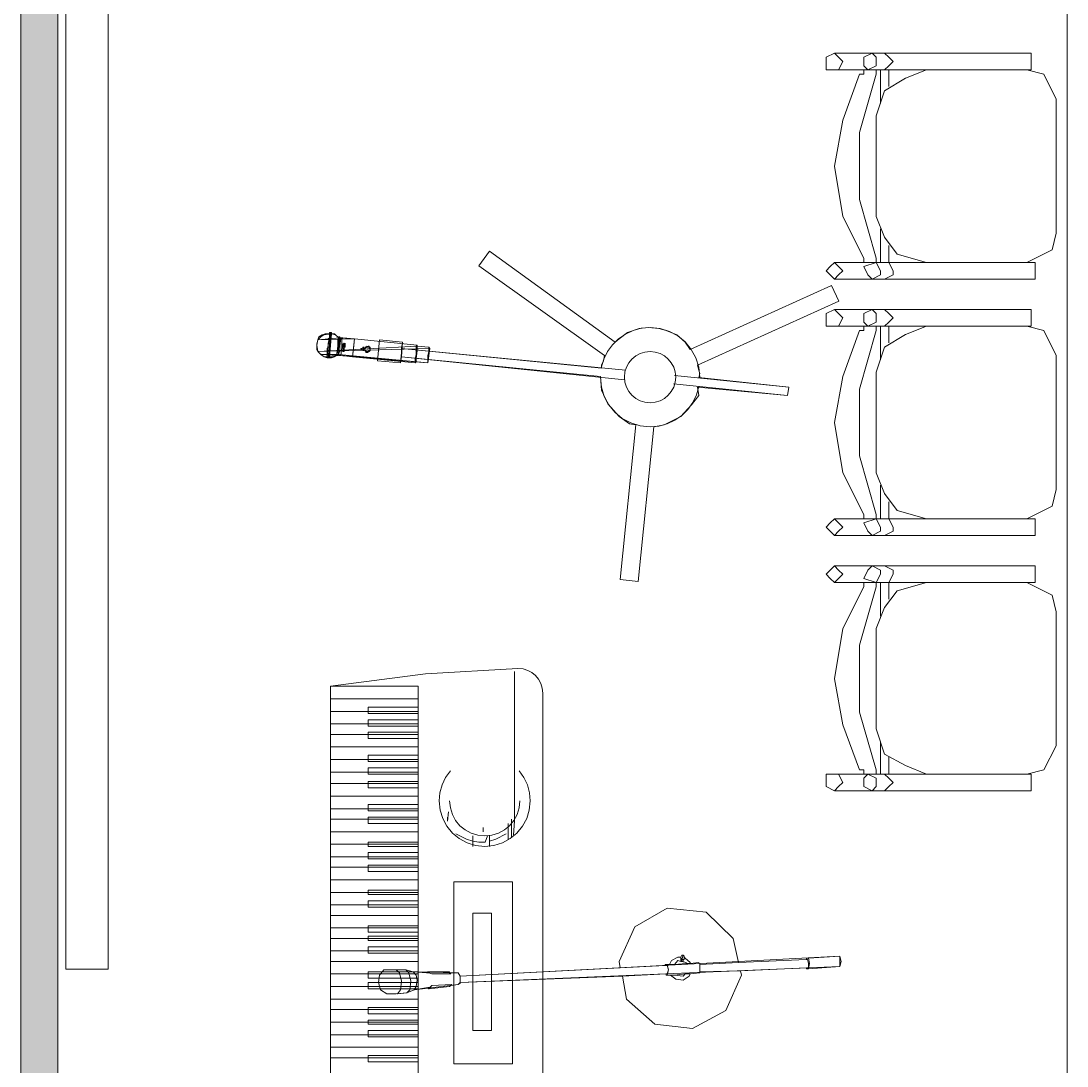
# Model space of a CAD drawing. Header units: millimetres. Extents: x 0 to 1189, y 0 to 841.
# Drawn here: x 464.35 to 484.17, y 327.28 to 347.09 of the extents above; entities that cross this region are included whole.
import ezdxf

# ---------------------------------------------------------------- set-up
doc = ezdxf.new("R2010")
doc.units = ezdxf.units.MM

msp = doc.modelspace()

# ---------------------------------------------------------------- hatches: boundary and pattern name
at = {"true_color": 0xaaaaaa}
h = msp.add_hatch(color=253, dxfattribs=at)
h.dxf.hatch_style = 2
h.paths.add_polyline_path([(465.04971, 313.004249), (464.349709, 313.004249), (464.349709, 370.204336), (465.04971, 370.204336)])

# ---------------------------------------------------------------- linework, layer by layer
at = {"color": 7, "lineweight": 0}
for points in [[(484.17274, 238.825136), (484.17274, 423.946418)], [(464.349709, 370.204336), (464.349709, 312.304248)], [(465.04971, 313.004249), (465.04971, 370.204336)], [(464.349709, 312.304248), (464.349709, 364.004327)], [(465.201711, 329.114274), (465.201711, 356.114315)], [(466.001712, 356.114315), (466.001712, 329.114274)], [(466.001712, 329.114274), (465.201711, 329.114274)]]:
    msp.add_lwpolyline(points, dxfattribs=at)
at = {"color": 8, "lineweight": 0, "true_color": 0x7f7f7f}
for points in [[(479.764733, 346.4753), (479.605733, 346.3963)], [(479.605733, 346.3963), (479.605733, 346.3163)], [(479.605733, 346.3163), (479.605733, 346.1583)], [(483.491739, 346.4753), (479.764733, 346.4753)], [(479.843733, 346.3963), (479.764733, 346.4753)], [(479.922733, 346.3163), (479.843733, 346.3963)], [(479.843733, 346.1583), (479.922733, 346.3163)], [(480.477734, 346.4753), (480.319734, 346.3963)], [(480.319734, 346.3963), (480.319734, 346.2373)], [(480.557734, 346.3963), (480.477734, 346.4753)], [(480.557734, 346.2373), (480.557734, 346.3963)], [(480.715734, 346.4753), (480.795735, 346.3963)], [(480.795735, 346.3963), (480.874735, 346.3163)], [(480.874735, 346.3163), (480.795735, 346.2373)], [(483.491739, 346.3963), (483.491739, 346.4753)], [(483.491739, 346.1583), (483.491739, 346.3963)], [(479.605733, 346.1583), (479.843733, 346.1583)], [(479.764733, 346.1583), (483.491739, 346.1583)], [(480.319734, 346.2373), (480.398734, 346.1583)], [(480.319734, 346.078299), (480.319734, 346.1583)], [(480.398734, 346.1583), (480.557734, 346.2373)], [(480.557734, 346.1583), (480.557734, 346.078299)], [(480.636734, 346.1583), (480.636734, 345.523299)], [(480.795735, 346.2373), (480.715734, 346.1583)], [(480.795735, 346.1583), (480.795735, 345.840299)], [(481.508736, 346.1583), (481.112735, 345.999299)], [(483.412739, 346.1583), (483.729739, 346.078299)], [(483.491739, 346.1583), (483.491739, 346.2373)], [(479.922733, 345.206298), (480.240734, 346.078299)], [(480.557734, 346.078299), (480.240734, 344.968298)], [(480.240734, 346.078299), (480.319734, 346.078299)], [(481.112735, 345.999299), (480.715734, 345.761299)], [(483.729739, 346.078299), (483.967739, 345.603299)], [(480.715734, 345.761299), (480.557734, 345.285298)], [(483.967739, 345.603299), (483.967739, 343.065295)], [(479.764733, 344.334297), (479.922733, 345.206298)], [(480.557734, 345.285298), (480.557734, 343.382295)], [(480.240734, 344.968298), (480.240734, 343.699296)], [(479.922733, 343.382295), (479.764733, 344.334297)], [(480.240734, 343.699296), (480.557734, 342.589294)], [(480.319734, 342.589294), (479.922733, 343.382295)], [(480.557734, 343.382295), (480.715734, 342.985295)], [(480.636734, 342.509294), (480.636734, 343.144295)], [(480.715734, 342.985295), (480.953735, 342.668294)], [(483.967739, 343.065295), (483.888739, 342.747294)], [(480.795735, 342.509294), (480.795735, 342.827294)], [(483.888739, 342.747294), (483.412739, 342.509294)], [(473.227723, 342.724294), (473.028723, 342.447294)], [(473.227723, 342.724294), (473.028723, 342.447294)], [(475.606727, 340.999292), (473.227723, 342.724294)], [(475.606727, 340.999292), (473.227723, 342.724294)], [(480.319734, 342.509294), (480.319734, 342.589294)], [(480.557734, 342.589294), (480.557734, 342.509294)], [(480.953735, 342.668294), (481.508736, 342.509294)], [(473.028723, 342.447294), (475.408726, 340.742291)], [(473.028723, 342.447294), (475.408726, 340.742291)], [(479.684733, 342.430294), (479.605733, 342.351294)], [(479.605733, 342.351294), (479.684733, 342.272294)], [(479.764733, 342.509294), (479.684733, 342.430294)], [(483.491739, 342.509294), (479.764733, 342.509294)], [(479.843733, 342.430294), (479.764733, 342.509294)], [(479.922733, 342.351294), (479.843733, 342.430294)], [(479.843733, 342.272294), (479.922733, 342.351294)], [(480.319734, 342.430294), (480.557734, 342.509294)], [(480.398734, 342.509294), (480.319734, 342.509294)], [(480.398734, 342.272294), (480.319734, 342.430294)], [(480.557734, 342.509294), (480.636734, 342.351294)], [(480.636734, 342.351294), (480.636734, 342.272294)], [(480.715734, 342.509294), (480.795735, 342.509294)], [(480.874735, 342.351294), (480.795735, 342.509294)], [(480.874735, 342.272294), (480.874735, 342.351294)], [(483.570739, 342.509294), (483.491739, 342.509294)], [(483.570739, 342.272294), (483.570739, 342.509294)], [(479.684733, 342.272294), (479.764733, 342.192293)], [(479.764733, 342.192293), (479.843733, 342.272294)], [(479.764733, 342.192293), (483.491739, 342.192293)], [(480.477734, 342.192293), (480.398734, 342.272294)], [(480.636734, 342.272294), (480.477734, 342.192293)], [(480.715734, 342.192293), (480.874735, 342.272294)], [(483.491739, 342.192293), (483.570739, 342.192293)], [(483.570739, 342.192293), (483.570739, 342.272294)], [(479.710733, 342.070293), (477.033729, 340.861291)], [(479.710733, 342.070293), (477.033729, 340.861291)], [(479.849733, 341.773293), (479.710733, 342.070293)], [(479.849733, 341.773293), (479.710733, 342.070293)], [(477.172729, 340.563291), (479.849733, 341.773293)], [(477.172729, 340.563291), (479.849733, 341.773293)], [(479.764733, 341.617293), (479.605733, 341.538292)], [(483.491739, 341.617293), (479.764733, 341.617293)], [(479.843733, 341.538292), (479.764733, 341.617293)], [(480.477734, 341.617293), (480.319734, 341.538292)], [(480.557734, 341.538292), (480.477734, 341.617293)], [(480.715734, 341.617293), (480.795735, 341.538292)], [(483.491739, 341.538292), (483.491739, 341.617293)], [(479.605733, 341.538292), (479.605733, 341.459292)], [(479.605733, 341.459292), (479.605733, 341.300292)], [(479.922733, 341.459292), (479.843733, 341.538292)], [(479.843733, 341.300292), (479.922733, 341.459292)], [(480.319734, 341.538292), (480.319734, 341.379292)], [(480.319734, 341.379292), (480.398734, 341.300292)], [(480.398734, 341.300292), (480.557734, 341.379292)], [(480.557734, 341.379292), (480.557734, 341.538292)], [(480.795735, 341.379292), (480.715734, 341.300292)], [(480.795735, 341.538292), (480.874735, 341.459292)], [(480.874735, 341.459292), (480.795735, 341.379292)], [(483.491739, 341.300292), (483.491739, 341.538292)], [(483.491739, 341.300292), (483.491739, 341.379292)], [(470.034718, 341.098292), (470.114718, 341.158292)], [(470.292719, 341.158292), (470.054718, 341.138292)], [(470.054718, 341.138292), (470.233718, 341.158292)], [(470.193718, 341.158292), (470.054718, 341.138292)], [(470.054718, 341.138292), (470.134718, 341.158292)], [(470.114718, 341.158292), (470.193718, 341.158292)], [(470.134718, 341.158292), (470.193718, 341.158292)], [(470.213718, 341.178292), (470.173718, 340.940292)], [(470.233718, 341.178292), (470.193718, 341.178292)], [(470.193718, 341.158292), (470.193718, 341.178292)], [(470.193718, 341.178292), (470.233718, 341.178292)], [(470.193718, 341.178292), (470.193718, 341.079292)], [(470.193718, 340.940292), (470.213718, 341.178292)], [(470.193718, 341.178292), (470.213718, 341.178292)], [(470.193718, 341.158292), (470.193718, 341.178292)], [(470.233718, 341.158292), (470.193718, 341.158292)], [(470.193718, 341.138292), (470.193718, 341.158292)], [(470.213718, 341.178292), (470.233718, 341.178292)], [(470.233718, 341.158292), (470.213718, 340.940292)], [(470.233718, 341.178292), (470.233718, 341.158292)], [(470.233718, 341.178292), (470.233718, 341.158292)], [(470.233718, 341.178292), (470.233718, 341.158292)], [(470.233718, 341.158292), (470.292719, 341.158292)], [(470.233718, 341.158292), (470.233718, 341.138292)], [(470.233718, 341.158292), (470.312719, 341.138292)], [(470.292719, 341.158292), (470.312719, 341.138292)], [(475.346726, 340.512291), (475.392336, 340.672639), (475.463539, 340.819135), (475.557523, 340.94946), (475.671477, 341.061292), (475.802586, 341.152311), (475.94804, 341.220198), (476.105024, 341.262632), (476.270728, 341.277292), (476.460501, 341.258146), (476.637291, 341.203245), (476.797299, 341.116399), (476.936729, 341.001417), (477.051784, 340.862106), (477.138666, 340.702276), (477.193581, 340.525734), (477.212729, 340.336291), (477.211729, 340.326291)], [(475.844727, 341.178292), (475.685727, 341.059292)], [(476.062727, 341.257292), (475.844727, 341.178292)], [(476.240728, 341.277292), (476.062727, 341.257292)], [(476.439728, 341.257292), (476.240728, 341.277292)], [(476.577728, 341.217292), (476.439728, 341.257292)], [(476.776728, 341.138292), (476.577728, 341.217292)], [(479.605733, 341.300292), (479.843733, 341.300292)], [(479.764733, 341.300292), (483.491739, 341.300292)], [(479.922733, 340.348291), (480.240734, 341.221292)], [(480.557734, 341.221292), (480.240734, 340.11029)], [(480.240734, 341.221292), (480.319734, 341.221292)], [(480.319734, 341.221292), (480.319734, 341.300292)], [(480.557734, 341.300292), (480.557734, 341.221292)], [(480.636734, 341.300292), (480.636734, 340.666291)], [(480.795735, 341.300292), (480.795735, 340.983292)], [(481.508736, 341.300292), (481.112735, 341.141292)], [(483.412739, 341.300292), (483.729739, 341.221292)], [(483.729739, 341.221292), (483.967739, 340.745291)], [(469.955718, 340.940292), (469.975718, 341.039292)], [(469.955718, 340.960292), (469.975718, 341.039292)], [(469.955718, 340.861291), (469.955718, 340.960292)], [(469.975718, 341.039292), (469.995718, 341.098292)], [(469.975718, 341.039292), (470.034718, 341.098292)], [(469.975718, 341.039292), (470.391719, 341.079292)], [(470.391719, 341.079292), (469.975718, 341.039292)], [(470.669719, 341.059292), (469.975718, 341.039292)], [(469.975718, 341.039292), (470.669719, 341.059292)], [(469.995718, 341.098292), (470.054718, 341.138292)], [(470.173718, 340.979292), (470.193718, 341.079292)], [(470.193718, 341.079292), (470.173718, 341.059292)], [(470.173718, 340.940292), (470.193718, 341.059292)], [(470.173718, 340.900292), (470.173718, 340.979292)], [(470.193718, 341.118292), (470.193718, 341.138292)], [(470.193718, 341.059292), (470.193718, 341.118292)], [(470.233718, 341.138292), (470.213718, 341.118292)], [(470.213718, 341.118292), (470.213718, 341.059292)], [(470.213718, 341.059292), (470.213718, 340.940292)], [(470.312719, 341.138292), (470.372719, 341.079292)], [(470.312719, 341.138292), (470.372719, 341.079292)], [(470.352719, 341.039292), (470.372719, 341.098292)], [(470.372719, 341.098292), (470.352719, 340.920292)], [(470.352719, 340.920292), (470.352719, 341.039292)], [(470.391719, 341.079292), (470.372719, 341.098292)], [(470.372719, 341.098292), (470.391719, 341.098292)], [(470.372719, 341.079292), (470.372719, 341.098292)], [(470.372719, 341.098292), (470.391719, 341.098292)], [(470.372719, 340.920292), (470.372719, 341.098292)], [(470.372719, 341.098292), (470.391719, 341.079292)], [(470.391719, 340.999292), (470.372719, 340.920292)], [(470.391719, 341.098292), (470.391719, 341.079292)], [(470.391719, 341.079292), (470.411719, 341.079292)], [(470.391719, 341.079292), (470.391719, 340.999292)], [(470.391719, 341.079292), (470.411719, 341.079292)], [(470.411719, 341.079292), (470.391719, 340.920292)], [(470.391719, 340.920292), (470.411719, 341.079292)], [(470.411719, 341.079292), (470.669719, 341.059292)], [(470.669719, 341.059292), (470.411719, 341.079292)], [(470.411719, 341.079292), (470.451719, 341.079292)], [(470.411719, 341.079292), (470.451719, 341.079292)], [(470.431719, 341.059292), (470.451719, 341.079292)], [(470.431719, 340.900292), (470.431719, 341.059292)], [(470.451719, 341.079292), (470.669719, 341.059292)], [(470.451719, 341.079292), (470.669719, 341.059292)], [(470.451719, 340.960292), (470.471719, 340.979292)], [(470.451719, 340.960292), (470.471719, 340.979292)], [(470.451719, 340.940292), (470.451719, 340.960292)], [(470.451719, 340.960292), (470.490719, 340.960292)], [(470.451719, 340.940292), (470.451719, 340.960292)], [(470.451719, 340.960292), (470.490719, 340.960292)], [(470.471719, 340.960292), (470.451719, 340.960292)], [(470.471719, 340.960292), (470.451719, 340.960292)], [(470.471719, 340.960292), (470.490719, 340.979292)], [(470.471719, 340.979292), (470.471719, 340.960292)], [(470.471719, 340.979292), (470.471719, 340.960292)], [(470.471719, 340.960292), (470.471719, 340.979292)], [(470.471719, 340.960292), (470.490719, 340.979292)], [(470.471719, 340.979292), (470.471719, 340.960292)], [(470.471719, 340.979292), (470.471719, 340.960292)], [(470.471719, 340.960292), (470.471719, 340.979292)], [(470.490719, 340.960292), (470.471719, 340.960292)], [(470.490719, 340.960292), (470.471719, 340.960292)], [(470.490719, 340.979292), (470.490719, 340.960292)], [(470.490719, 340.979292), (470.490719, 340.960292)], [(470.490719, 340.960292), (470.490719, 340.940292)], [(470.490719, 340.960292), (470.490719, 340.940292)], [(470.669719, 341.059292), (470.629719, 340.722291)], [(470.669719, 341.059292), (470.649719, 340.880291)], [(470.669719, 341.059292), (471.859721, 340.940292)], [(471.859721, 340.940292), (470.669719, 341.059292)], [(471.14572, 341.039292), (471.10572, 340.642291)], [(471.10572, 340.642291), (471.14572, 341.039292)], [(471.58172, 340.999292), (471.14572, 341.039292)], [(471.14572, 341.039292), (471.58172, 340.999292)], [(471.58172, 340.999292), (471.54172, 340.603291)], [(471.58172, 340.999292), (471.56172, 340.722291)], [(471.56172, 340.880291), (471.58172, 340.999292)], [(475.685727, 341.059292), (475.606727, 340.999292)], [(476.934729, 340.999292), (476.776728, 341.138292)], [(477.033729, 340.861291), (476.934729, 340.999292)], [(481.112735, 341.141292), (480.715734, 340.904292)], [(469.975718, 340.821291), (469.955718, 340.940292)], [(469.995718, 340.801291), (469.955718, 340.861291)], [(471.859721, 340.920292), (469.975718, 340.821291)], [(469.975718, 340.821291), (471.859721, 340.920292)], [(472.077721, 340.880291), (469.975718, 340.821291)], [(470.034718, 340.761291), (469.975718, 340.821291)], [(470.054718, 340.742291), (469.995718, 340.801291)], [(470.352719, 340.742291), (470.034718, 340.761291)], [(470.034718, 340.761291), (470.372719, 340.761291)], [(470.094718, 340.722291), (470.034718, 340.761291)], [(470.173718, 340.940292), (470.153718, 340.702291)], [(470.153718, 340.821291), (470.173718, 340.940292)], [(470.153718, 340.880291), (470.173718, 340.900292)], [(470.153718, 340.781291), (470.153718, 340.880291)], [(470.153718, 340.761291), (470.153718, 340.821291)], [(470.153718, 340.801291), (470.153718, 340.781291)], [(470.153718, 340.781291), (470.153718, 340.702291)], [(470.153718, 340.722291), (470.153718, 340.761291)], [(470.173718, 340.702291), (470.193718, 340.940292)], [(470.193718, 340.761291), (470.173718, 340.722291)], [(470.213718, 340.940292), (470.193718, 340.821291)], [(470.213718, 340.940292), (470.193718, 340.702291)], [(470.193718, 340.821291), (470.193718, 340.761291)], [(470.332719, 340.781291), (470.352719, 340.920292)], [(470.352719, 340.821291), (470.332719, 340.781291)], [(470.332719, 340.742291), (470.332719, 340.781291)], [(470.332719, 340.781291), (470.332719, 340.761291)], [(470.332719, 340.761291), (470.332719, 340.742291)], [(470.372719, 340.920292), (470.352719, 340.742291)], [(470.352719, 340.742291), (470.372719, 340.920292)], [(470.352719, 340.920292), (470.352719, 340.821291)], [(470.372719, 340.761291), (470.352719, 340.742291)], [(470.372719, 340.761291), (470.352719, 340.742291)], [(470.391719, 340.841291), (470.372719, 340.801291)], [(470.372719, 340.781291), (470.391719, 340.841291)], [(470.372719, 340.801291), (470.372719, 340.761291)], [(470.372719, 340.761291), (470.372719, 340.781291)], [(470.372719, 340.761291), (472.057721, 340.603291)], [(470.372719, 340.742291), (470.372719, 340.761291)], [(470.372719, 340.742291), (470.372719, 340.761291)], [(470.391719, 340.920292), (470.391719, 340.841291)], [(470.391719, 340.841291), (470.391719, 340.920292)], [(470.411719, 340.742291), (470.431719, 340.900292)], [(470.451719, 340.920292), (470.451719, 340.940292)], [(470.451719, 340.940292), (470.471719, 340.940292)], [(470.471719, 340.940292), (470.451719, 340.940292)], [(470.451719, 340.920292), (470.451719, 340.940292)], [(470.451719, 340.940292), (470.471719, 340.940292)], [(470.471719, 340.940292), (470.451719, 340.940292)], [(470.490719, 340.920292), (470.451719, 340.920292)], [(470.490719, 340.920292), (470.451719, 340.920292)], [(470.471719, 340.920292), (470.451719, 340.920292)], [(470.451719, 340.920292), (470.451719, 340.900292)], [(470.451719, 340.900292), (470.451719, 340.920292)], [(470.451719, 340.920292), (470.471719, 340.920292)], [(470.471719, 340.900292), (470.451719, 340.900292)], [(470.451719, 340.900292), (470.471719, 340.900292)], [(470.451719, 340.900292), (470.471719, 340.900292)], [(470.471719, 340.900292), (470.451719, 340.900292)], [(470.451719, 340.880291), (470.451719, 340.900292)], [(470.451719, 340.900292), (470.451719, 340.880291)], [(470.471719, 340.880291), (470.451719, 340.880291)], [(470.451719, 340.880291), (470.451719, 340.861291)], [(470.451719, 340.861291), (470.451719, 340.880291)], [(470.451719, 340.880291), (470.451719, 340.861291)], [(470.451719, 340.861291), (470.451719, 340.880291)], [(470.451719, 340.880291), (470.471719, 340.880291)], [(470.451719, 340.861291), (470.471719, 340.880291)], [(470.451719, 340.861291), (470.471719, 340.880291)], [(470.451719, 340.821291), (470.451719, 340.861291)], [(470.471719, 340.861291), (470.451719, 340.861291)], [(470.451719, 340.861291), (470.471719, 340.861291)], [(470.471719, 340.861291), (470.451719, 340.861291)], [(470.451719, 340.861291), (470.471719, 340.861291)], [(470.451719, 340.821291), (470.451719, 340.861291)], [(470.451719, 340.841291), (470.451719, 340.821291)], [(470.451719, 340.821291), (470.451719, 340.841291)], [(470.451719, 340.841291), (470.451719, 340.821291)], [(470.451719, 340.821291), (470.451719, 340.841291)], [(470.471719, 340.821291), (470.451719, 340.821291)], [(470.471719, 340.821291), (470.451719, 340.821291)], [(470.490719, 340.940292), (470.471719, 340.940292)], [(470.471719, 340.940292), (470.490719, 340.940292)], [(470.471719, 340.940292), (470.490719, 340.940292)], [(470.490719, 340.940292), (470.471719, 340.940292)], [(470.490719, 340.920292), (470.471719, 340.920292)], [(470.471719, 340.920292), (470.490719, 340.920292)], [(470.490719, 340.900292), (470.471719, 340.900292)], [(470.471719, 340.900292), (470.471719, 340.880291)], [(470.471719, 340.880291), (470.471719, 340.900292)], [(470.471719, 340.900292), (470.490719, 340.900292)], [(470.471719, 340.880291), (470.471719, 340.861291)], [(470.471719, 340.880291), (470.471719, 340.861291)], [(470.471719, 340.861291), (470.471719, 340.821291)], [(470.471719, 340.861291), (470.471719, 340.821291)], [(470.471719, 340.841291), (470.471719, 340.821291)], [(470.471719, 340.821291), (470.471719, 340.841291)], [(470.471719, 340.841291), (470.471719, 340.821291)], [(470.471719, 340.821291), (470.471719, 340.841291)], [(470.490719, 340.940292), (470.490719, 340.920292)], [(470.490719, 340.940292), (470.490719, 340.920292)], [(470.490719, 340.920292), (470.490719, 340.900292)], [(470.490719, 340.900292), (470.490719, 340.920292)], [(470.649719, 340.880291), (470.629719, 340.722291)], [(470.808719, 340.861291), (470.788719, 340.880291)], [(470.788719, 340.880291), (470.808719, 340.880291)], [(470.808719, 340.880291), (470.788719, 340.880291)], [(470.788719, 340.880291), (470.788719, 340.861291)], [(470.808719, 340.880291), (470.788719, 340.861291)], [(470.788719, 340.861291), (470.808719, 340.861291)], [(470.788719, 340.861291), (470.808719, 340.861291)], [(470.808719, 340.880291), (470.808719, 340.861291)], [(470.808719, 340.861291), (470.808719, 340.880291)], [(470.808719, 340.861291), (470.808719, 340.880291)], [(470.847719, 340.880291), (470.828719, 340.900292)], [(470.828719, 340.900292), (470.847719, 340.900292)], [(470.847719, 340.900292), (470.828719, 340.900292)], [(470.828719, 340.900292), (470.828719, 340.880291)], [(470.847719, 340.880291), (470.828719, 340.880291)], [(470.828719, 340.880291), (470.847719, 340.880291)], [(470.847719, 340.880291), (470.828719, 340.880291)], [(470.828719, 340.880291), (470.828719, 340.861291)], [(470.828719, 340.880291), (470.847719, 340.880291)], [(470.847719, 340.841291), (470.828719, 340.861291)], [(470.828719, 340.861291), (470.828719, 340.841291)], [(470.847719, 340.861291), (470.828719, 340.861291)], [(470.828719, 340.861291), (470.847719, 340.861291)], [(470.828719, 340.861291), (470.847719, 340.861291)], [(470.828719, 340.841291), (470.847719, 340.841291)], [(470.847719, 340.841291), (470.828719, 340.841291)], [(470.828719, 340.841291), (470.847719, 340.841291)], [(470.847719, 340.900292), (470.847719, 340.880291)], [(470.847719, 340.880291), (470.847719, 340.900292)], [(470.847719, 340.861291), (470.847719, 340.880291)], [(470.887719, 340.900292), (470.867719, 340.861291)], [(470.887719, 340.900292), (470.867719, 340.880291)], [(470.867719, 340.880291), (470.907719, 340.900292)], [(470.887719, 340.900292), (470.867719, 340.900292)], [(470.867719, 340.900292), (470.887719, 340.900292)], [(470.867719, 340.880291), (470.867719, 340.841291)], [(470.867719, 340.841291), (470.867719, 340.880291)], [(470.867719, 340.861291), (470.867719, 340.841291)], [(470.867719, 340.841291), (470.867719, 340.861291)], [(470.867719, 340.841291), (470.887719, 340.821291)], [(470.867719, 340.841291), (470.907719, 340.801291)], [(470.887719, 340.821291), (470.867719, 340.841291)], [(470.907719, 340.920292), (470.887719, 340.900292)], [(470.927719, 340.920292), (470.887719, 340.900292)], [(470.887719, 340.900292), (470.927719, 340.920292)], [(470.887719, 340.821291), (470.887719, 340.801291)], [(470.887719, 340.821291), (470.927719, 340.821291)], [(470.927719, 340.821291), (470.887719, 340.821291)], [(470.887719, 340.801291), (470.907719, 340.801291)], [(470.907719, 340.900292), (470.907719, 340.920292)], [(470.907719, 340.900292), (470.94772, 340.900292)], [(470.907719, 340.801291), (470.94772, 340.821291)], [(470.907719, 340.801291), (470.94772, 340.821291)], [(470.907719, 340.801291), (470.927719, 340.801291)], [(470.96672, 340.900292), (470.927719, 340.920292)], [(470.927719, 340.920292), (470.94772, 340.920292)], [(470.94772, 340.900292), (470.927719, 340.920292)], [(470.927719, 340.821291), (470.96672, 340.841291)], [(470.94772, 340.841291), (470.927719, 340.821291)], [(470.94772, 340.920292), (470.94772, 340.900292)], [(470.96672, 340.861291), (470.94772, 340.900292)], [(470.94772, 340.900292), (470.96672, 340.900292)], [(470.96672, 340.861291), (470.94772, 340.900292)], [(470.94772, 340.900292), (470.96672, 340.861291)], [(470.94772, 340.821291), (470.96672, 340.861291)], [(470.96672, 340.861291), (470.94772, 340.841291)], [(470.94772, 340.821291), (470.96672, 340.841291)], [(470.96672, 340.861291), (470.96672, 340.900292)], [(470.96672, 340.841291), (470.96672, 340.861291)], [(470.96672, 340.841291), (470.96672, 340.861291)], [(475.348726, 340.504291), (471.56172, 340.880291)], [(471.56172, 340.722291), (471.56172, 340.880291)], [(471.56172, 340.880291), (475.804727, 340.464291)], [(471.819721, 340.682291), (471.839721, 340.761291)], [(471.839721, 340.920292), (471.859721, 340.940292)], [(471.839721, 340.900292), (471.839721, 340.920292)], [(471.839721, 340.841291), (471.839721, 340.900292)], [(471.839721, 340.761291), (471.859721, 340.841291)], [(471.839721, 340.761291), (471.839721, 340.841291)], [(471.859721, 340.841291), (471.839721, 340.682291)], [(471.839721, 340.623291), (471.839721, 340.761291)], [(471.859721, 340.940292), (471.859721, 340.920292)], [(471.859721, 340.940292), (471.859721, 340.920292)], [(471.859721, 340.920292), (472.077721, 340.900292)], [(471.859721, 340.841291), (471.859721, 340.920292)], [(471.859721, 340.920292), (472.077721, 340.900292)], [(471.859721, 340.920292), (471.859721, 340.900292)], [(471.859721, 340.900292), (471.859721, 340.880291)], [(471.859721, 340.880291), (471.859721, 340.861291)], [(471.859721, 340.861291), (471.859721, 340.841291)], [(472.096721, 340.880291), (472.057721, 340.603291)], [(472.096721, 340.880291), (472.057721, 340.603291)], [(472.057721, 340.742291), (472.077721, 340.821291)], [(472.077721, 340.900292), (472.096721, 340.880291)], [(472.077721, 340.880291), (472.077721, 340.900292)], [(472.077721, 340.900292), (472.096721, 340.880291)], [(472.077721, 340.861291), (472.077721, 340.880291)], [(472.077721, 340.821291), (472.077721, 340.861291)], [(480.715734, 340.904292), (480.557734, 340.428291)], [(470.153718, 340.702291), (470.054718, 340.742291)], [(470.094718, 340.722291), (470.292719, 340.722291)], [(470.153718, 340.702291), (470.094718, 340.722291)], [(470.153718, 340.702291), (470.292719, 340.722291)], [(470.153718, 340.702291), (470.153718, 340.722291)], [(470.153718, 340.702291), (470.193718, 340.702291)], [(470.193718, 340.702291), (470.153718, 340.702291)], [(470.153718, 340.702291), (470.193718, 340.702291)], [(470.193718, 340.702291), (470.153718, 340.702291)], [(470.173718, 340.702291), (470.153718, 340.702291)], [(470.173718, 340.702291), (470.153718, 340.702291)], [(470.173718, 340.722291), (470.173718, 340.702291)], [(470.193718, 340.702291), (470.173718, 340.702291)], [(470.193718, 340.702291), (470.173718, 340.702291)], [(470.292719, 340.722291), (470.193718, 340.702291)], [(470.253718, 340.722291), (470.193718, 340.702291)], [(470.233718, 340.702291), (470.193718, 340.702291)], [(470.292719, 340.722291), (470.233718, 340.702291)], [(470.332719, 340.742291), (470.253718, 340.722291)], [(470.332719, 340.742291), (470.292719, 340.722291)], [(470.352719, 340.742291), (470.332719, 340.742291)], [(470.332719, 340.742291), (470.352719, 340.742291)], [(470.332719, 340.742291), (470.352719, 340.742291)], [(470.352719, 340.742291), (470.332719, 340.742291)], [(470.352719, 340.742291), (470.332719, 340.742291)], [(472.057721, 340.603291), (470.372719, 340.742291)], [(470.411719, 340.742291), (470.372719, 340.742291)], [(470.411719, 340.742291), (470.372719, 340.742291)], [(470.411719, 340.742291), (472.057721, 340.603291)], [(470.629719, 340.722291), (470.411719, 340.742291)], [(470.629719, 340.722291), (470.411719, 340.742291)], [(471.819721, 340.603291), (470.629719, 340.722291)], [(470.629719, 340.722291), (471.839721, 340.623291)], [(472.057721, 340.603291), (470.629719, 340.722291)], [(471.819721, 340.603291), (470.629719, 340.722291)], [(470.629719, 340.722291), (471.819721, 340.603291)], [(471.10572, 340.642291), (471.54172, 340.603291)], [(471.54172, 340.603291), (471.10572, 340.642291)], [(471.54172, 340.603291), (471.56172, 340.722291)], [(471.56172, 340.722291), (475.328726, 340.345291)], [(475.784727, 340.286291), (471.56172, 340.722291)], [(471.819721, 340.642291), (471.819721, 340.682291)], [(471.819721, 340.623291), (471.819721, 340.642291)], [(471.839721, 340.642291), (471.819721, 340.623291)], [(471.839721, 340.623291), (471.819721, 340.603291)], [(471.839721, 340.623291), (471.819721, 340.623291)], [(471.819721, 340.623291), (471.839721, 340.623291)], [(471.819721, 340.603291), (471.819721, 340.623291)], [(471.819721, 340.623291), (471.819721, 340.603291)], [(471.839721, 340.682291), (471.839721, 340.642291)], [(471.839721, 340.623291), (472.057721, 340.603291)], [(472.057721, 340.603291), (471.839721, 340.623291)], [(472.057721, 340.603291), (471.839721, 340.623291)], [(472.057721, 340.603291), (472.057721, 340.742291)], [(475.388726, 340.642291), (475.348726, 340.563291)], [(475.348726, 340.563291), (475.348726, 340.504291)], [(475.408726, 340.742291), (475.388726, 340.642291)], [(477.192729, 340.464291), (477.172729, 340.563291)], [(483.967739, 340.745291), (483.967739, 338.207287)], [(476.736728, 340.365291), (478.897732, 340.14729)], [(477.212729, 340.404291), (477.192729, 340.464291)], [(477.192729, 340.325291), (477.212729, 340.404291)], [(480.557734, 340.428291), (480.557734, 338.524288)], [(475.328726, 340.345291), (475.348726, 340.08729)], [(477.196729, 340.15929), (477.151075, 339.998612), (477.079744, 339.851868), (476.985563, 339.721366), (476.871354, 339.609415), (476.739941, 339.518323), (476.59415, 339.450399), (476.436804, 339.407951), (476.270728, 339.393289), (476.080954, 339.412438), (475.904165, 339.467352), (475.744157, 339.554235), (475.604727, 339.66929), (475.489672, 339.80872), (475.402789, 339.968728), (475.347875, 340.145517), (475.328726, 340.335291), (475.328726, 340.345291)], [(478.877732, 339.98829), (476.716728, 340.20629)], [(478.897732, 340.14729), (477.192729, 340.325291)], [(479.764733, 339.476289), (479.922733, 340.348291)], [(475.348726, 340.08729), (475.467726, 339.83029)], [(477.053729, 339.81029), (477.192729, 339.98829)], [(477.192729, 339.98829), (477.172729, 340.14729)], [(477.172729, 340.14729), (478.877732, 339.98829)], [(478.877732, 339.98829), (478.897732, 340.14729)], [(478.897732, 340.14729), (478.877732, 339.98829)], [(480.240734, 340.11029), (480.240734, 338.841288)], [(475.467726, 339.83029), (475.685727, 339.59229)], [(476.855729, 339.59229), (477.053729, 339.81029)], [(475.685727, 339.59229), (475.883727, 339.453289)], [(476.538728, 339.433289), (476.855729, 339.59229)], [(476.002727, 339.433289), (475.705727, 336.499285)], [(476.002727, 339.433289), (475.705727, 336.499285)], [(475.883727, 339.453289), (476.002727, 339.433289)], [(476.042727, 336.459285), (476.339728, 339.393289)], [(476.042727, 336.459285), (476.339728, 339.393289)], [(476.339728, 339.393289), (476.538728, 339.433289)], [(479.922733, 338.524288), (479.764733, 339.476289)], [(480.240734, 338.841288), (480.557734, 337.731287)], [(480.319734, 337.731287), (479.922733, 338.524288)], [(480.557734, 338.524288), (480.715734, 338.128287)], [(480.636734, 337.652287), (480.636734, 338.286288)], [(483.967739, 338.207287), (483.888739, 337.890287)], [(480.715734, 338.128287), (480.953735, 337.810287)], [(480.795735, 337.652287), (480.795735, 337.969287)], [(480.953735, 337.810287), (481.508736, 337.652287)], [(483.888739, 337.890287), (483.412739, 337.652287)], [(479.764733, 337.652287), (479.684733, 337.573286)], [(483.491739, 337.652287), (479.764733, 337.652287)], [(479.843733, 337.573286), (479.764733, 337.652287)], [(480.319734, 337.652287), (480.319734, 337.731287)], [(480.319734, 337.573286), (480.557734, 337.652287)], [(480.398734, 337.652287), (480.319734, 337.652287)], [(480.557734, 337.731287), (480.557734, 337.652287)], [(480.557734, 337.652287), (480.636734, 337.493286)], [(480.715734, 337.652287), (480.795735, 337.652287)], [(480.874735, 337.493286), (480.795735, 337.652287)], [(483.570739, 337.652287), (483.491739, 337.652287)], [(483.570739, 337.414286), (483.570739, 337.652287)], [(479.684733, 337.573286), (479.605733, 337.493286)], [(479.605733, 337.493286), (479.684733, 337.414286)], [(479.684733, 337.414286), (479.764733, 337.335286)], [(479.764733, 337.335286), (479.843733, 337.414286)], [(479.922733, 337.493286), (479.843733, 337.573286)], [(479.843733, 337.414286), (479.922733, 337.493286)], [(480.398734, 337.414286), (480.319734, 337.573286)], [(480.477734, 337.335286), (480.398734, 337.414286)], [(480.636734, 337.414286), (480.477734, 337.335286)], [(480.636734, 337.493286), (480.636734, 337.414286)], [(480.715734, 337.335286), (480.874735, 337.414286)], [(480.874735, 337.414286), (480.874735, 337.493286)], [(483.570739, 337.335286), (483.570739, 337.414286)], [(479.764733, 337.335286), (483.491739, 337.335286)], [(483.491739, 337.335286), (483.570739, 337.335286)], [(479.605733, 336.601285), (479.684733, 336.680285)], [(479.684733, 336.522285), (479.605733, 336.601285)], [(479.684733, 336.680285), (479.764733, 336.760285)], [(479.764733, 336.760285), (483.491739, 336.760285)], [(479.764733, 336.760285), (479.843733, 336.680285)], [(479.843733, 336.680285), (479.922733, 336.601285)], [(479.922733, 336.601285), (479.843733, 336.522285)], [(480.398734, 336.680285), (480.319734, 336.522285)], [(480.477734, 336.760285), (480.398734, 336.680285)], [(480.636734, 336.680285), (480.477734, 336.760285)], [(480.557734, 336.442285), (480.636734, 336.601285)], [(480.636734, 336.601285), (480.636734, 336.680285)], [(480.715734, 336.760285), (480.874735, 336.680285)], [(480.874735, 336.601285), (480.795735, 336.442285)], [(480.874735, 336.680285), (480.874735, 336.601285)], [(483.491739, 336.760285), (483.570739, 336.760285)], [(483.570739, 336.760285), (483.570739, 336.680285)], [(483.570739, 336.680285), (483.570739, 336.442285)], [(475.705727, 336.499285), (476.042727, 336.459285)], [(475.705727, 336.499285), (476.042727, 336.459285)], [(479.764733, 336.442285), (479.684733, 336.522285)], [(479.843733, 336.522285), (479.764733, 336.442285)], [(483.491739, 336.442285), (479.764733, 336.442285)], [(480.319734, 336.522285), (480.557734, 336.442285)], [(480.398734, 336.442285), (480.319734, 336.442285)], [(480.319734, 336.442285), (480.319734, 336.363285)], [(480.557734, 336.363285), (480.557734, 336.442285)], [(480.636734, 336.442285), (480.636734, 335.808284)], [(480.715734, 336.442285), (480.795735, 336.442285)], [(480.795735, 336.442285), (480.795735, 336.125284)], [(480.953735, 336.284284), (481.508736, 336.442285)], [(483.888739, 336.204284), (483.412739, 336.442285)], [(483.570739, 336.442285), (483.491739, 336.442285)], [(480.319734, 336.363285), (479.922733, 335.570283)], [(480.240734, 335.253283), (480.557734, 336.363285)], [(480.715734, 335.967284), (480.953735, 336.284284)], [(483.967739, 335.887284), (483.888739, 336.204284)], [(480.557734, 335.570283), (480.715734, 335.967284)], [(483.967739, 333.34928), (483.967739, 335.887284)], [(479.922733, 335.570283), (479.764733, 334.618282)], [(480.557734, 333.66728), (480.557734, 335.570283)], [(480.240734, 333.984281), (480.240734, 335.253283)], [(473.766724, 334.814282), (472.017721, 334.714282)], [(473.766724, 334.814282), (473.865536, 334.804841), (473.952974, 334.777751), (474.032162, 334.734864), (474.101224, 334.678032), (474.158287, 334.609106), (474.201474, 334.529938), (474.228912, 334.442379), (474.238725, 334.348282)], [(472.017721, 334.714282), (470.213718, 334.476282)], [(473.702724, 334.754282), (473.702724, 332.156278)], [(473.702724, 332.156278), (473.702724, 334.754282)], [(479.764733, 334.618282), (479.922733, 333.746281)], [(470.213718, 334.476282), (471.878721, 334.476282)], [(470.213718, 334.476282), (470.213718, 324.206266)], [(471.878721, 334.476282), (471.878721, 324.206266)], [(471.878721, 334.238281), (470.213718, 334.238281)], [(474.238725, 334.348282), (474.238725, 323.840265)], [(470.927719, 334.080281), (471.878721, 334.080281)], [(470.927719, 333.961281), (470.927719, 334.080281)], [(471.878721, 334.080281), (471.878721, 333.961281)], [(471.878721, 334.000281), (470.213718, 334.000281)], [(471.878721, 333.961281), (470.927719, 333.961281)], [(470.927719, 333.842281), (471.878721, 333.842281)], [(470.927719, 333.723281), (470.927719, 333.842281)], [(471.878721, 333.842281), (471.878721, 333.723281)], [(480.557734, 332.893279), (480.240734, 333.984281)], [(471.878721, 333.762281), (470.213718, 333.762281)], [(471.878721, 333.723281), (470.927719, 333.723281)], [(479.922733, 333.746281), (480.240734, 332.893279)], [(480.715734, 333.19128), (480.557734, 333.66728)], [(471.878721, 333.56428), (470.213718, 333.56428)], [(470.927719, 333.60428), (471.878721, 333.60428)], [(470.927719, 333.48528), (470.927719, 333.60428)], [(471.878721, 333.48528), (470.927719, 333.48528)], [(471.878721, 333.60428), (471.878721, 333.48528)], [(480.636734, 332.814279), (480.636734, 333.42928)], [(471.878721, 333.32628), (470.213718, 333.32628)], [(483.729739, 332.893279), (483.967739, 333.34928)], [(471.878721, 333.08828), (470.213718, 333.08828)], [(470.927719, 333.16828), (471.878721, 333.16828)], [(470.927719, 333.04928), (470.927719, 333.16828)], [(471.878721, 333.04928), (470.927719, 333.04928)], [(471.878721, 333.16828), (471.878721, 333.04928)], [(481.112735, 332.973279), (480.715734, 333.19128)], [(480.795735, 332.814279), (480.795735, 333.13128)], [(471.878721, 332.850279), (470.213718, 332.850279)], [(470.927719, 332.930279), (471.878721, 332.930279)], [(470.927719, 332.811279), (470.927719, 332.930279)], [(471.878721, 332.930279), (471.878721, 332.811279)], [(473.787724, 332.873279), (473.878802, 332.747685), (473.945599, 332.608779), (473.986709, 332.460122), (474.000724, 332.305278), (473.983207, 332.131575), (473.932958, 331.969778), (473.853437, 331.823356), (473.748099, 331.695777), (473.620401, 331.590512), (473.473801, 331.511027), (473.311756, 331.460793), (473.137723, 331.443277), (472.964019, 331.460793), (472.802222, 331.511027), (472.6558, 331.590512), (472.528222, 331.695777), (472.422956, 331.823356), (472.343472, 331.969778), (472.293237, 332.131575), (472.275722, 332.305278), (472.289581, 332.459982), (472.330347, 332.608404), (472.3968, 332.747263), (472.487722, 332.873279)], [(480.240734, 332.893279), (480.319734, 332.893279)], [(480.319734, 332.893279), (480.319734, 332.814279)], [(480.557734, 332.814279), (480.557734, 332.893279)], [(481.508736, 332.814279), (481.112735, 332.973279)], [(483.412739, 332.814279), (483.729739, 332.893279)], [(471.878721, 332.632279), (470.213718, 332.632279)], [(471.878721, 332.811279), (470.927719, 332.811279)], [(470.927719, 332.672279), (471.878721, 332.672279)], [(470.927719, 332.553279), (470.927719, 332.672279)], [(471.878721, 332.672279), (471.878721, 332.553279)], [(479.605733, 332.655279), (479.605733, 332.814279)], [(479.605733, 332.814279), (479.843733, 332.814279)], [(479.605733, 332.576279), (479.605733, 332.655279)], [(479.764733, 332.814279), (483.491739, 332.814279)], [(479.843733, 332.814279), (479.922733, 332.655279)], [(479.922733, 332.655279), (479.843733, 332.576279)], [(480.319734, 332.735279), (480.398734, 332.814279)], [(480.319734, 332.576279), (480.319734, 332.735279)], [(480.398734, 332.814279), (480.557734, 332.735279)], [(480.557734, 332.735279), (480.557734, 332.576279)], [(480.795735, 332.735279), (480.715734, 332.814279)], [(480.874735, 332.655279), (480.795735, 332.735279)], [(480.795735, 332.576279), (480.874735, 332.655279)], [(483.491739, 332.814279), (483.491739, 332.576279)], [(483.491739, 332.814279), (483.491739, 332.735279)], [(471.878721, 332.553279), (470.927719, 332.553279)], [(479.764733, 332.497279), (479.605733, 332.576279)], [(479.843733, 332.576279), (479.764733, 332.497279)], [(483.491739, 332.497279), (479.764733, 332.497279)], [(480.477734, 332.497279), (480.319734, 332.576279)], [(480.557734, 332.576279), (480.477734, 332.497279)], [(480.715734, 332.497279), (480.795735, 332.576279)], [(483.491739, 332.576279), (483.491739, 332.497279)], [(471.878721, 332.394279), (470.213718, 332.394279)], [(470.927719, 332.236278), (471.878721, 332.236278)], [(470.927719, 332.117278), (470.927719, 332.236278)], [(471.878721, 332.236278), (471.878721, 332.117278)], [(473.803724, 332.305278), (473.790243, 332.171335), (473.751568, 332.046544), (473.690345, 331.933588), (473.609224, 331.835153), (473.510852, 331.75392), (473.397879, 331.692574), (473.272954, 331.653799), (473.138723, 331.640277), (473.004779, 331.653799), (472.879988, 331.692574), (472.767033, 331.75392), (472.668597, 331.835153), (472.587365, 331.933588), (472.526019, 332.046544), (472.487243, 332.171335), (472.473722, 332.305278)], [(471.878721, 332.156278), (470.213718, 332.156278)], [(471.878721, 332.117278), (470.927719, 332.117278)], [(472.453722, 332.097278), (472.434722, 331.918278)], [(473.702724, 332.216278), (473.702724, 331.918278)], [(471.878721, 331.958278), (470.213718, 331.958278)], [(470.927719, 331.998278), (471.878721, 331.998278)], [(470.927719, 331.879278), (470.927719, 331.998278)], [(471.878721, 331.879278), (470.927719, 331.879278)], [(471.878721, 331.998278), (471.878721, 331.879278)], [(472.434722, 331.918278), (472.434722, 331.998278)], [(473.584724, 331.720277), (473.584724, 331.879278)], [(473.643724, 331.780278), (473.643724, 331.958278)], [(473.702724, 331.918278), (473.683724, 331.661277)], [(471.878721, 331.720277), (470.213718, 331.720277)], [(472.790722, 331.581277), (472.592722, 331.681277)], [(472.909722, 331.641277), (472.909722, 331.443277)], [(472.909722, 331.443277), (472.909722, 331.641277)], [(472.909722, 331.641277), (472.909722, 331.443277)], [(472.909722, 331.443277), (472.909722, 331.641277)], [(473.108723, 331.720277), (473.108723, 331.800278)], [(473.187723, 331.641277), (473.147723, 331.522277)], [(473.227723, 331.641277), (473.227723, 331.443277)], [(473.227723, 331.443277), (473.227723, 331.641277)], [(473.227723, 331.641277), (473.227723, 331.443277)], [(473.227723, 331.443277), (473.227723, 331.641277)], [(473.544723, 331.681277), (473.346723, 331.581277)], [(473.584724, 331.581277), (473.584724, 331.720277)], [(473.643724, 331.621277), (473.643724, 331.780278)], [(471.878721, 331.482277), (470.213718, 331.482277)], [(470.927719, 331.522277), (471.878721, 331.522277)], [(470.927719, 331.443277), (470.927719, 331.522277)], [(471.878721, 331.443277), (470.927719, 331.443277)], [(471.878721, 331.522277), (471.878721, 331.443277)], [(472.909722, 331.542277), (472.790722, 331.581277)], [(473.028723, 331.522277), (472.909722, 331.542277)], [(473.147723, 331.522277), (473.028723, 331.522277)], [(473.346723, 331.581277), (473.227723, 331.542277)], [(471.878721, 331.244277), (470.213718, 331.244277)], [(470.927719, 331.324277), (471.878721, 331.324277)], [(470.927719, 331.205277), (470.927719, 331.324277)], [(471.878721, 331.324277), (471.878721, 331.205277)], [(471.878721, 331.046276), (470.213718, 331.046276)], [(471.878721, 331.205277), (470.927719, 331.205277)], [(470.927719, 331.086277), (471.878721, 331.086277)], [(470.927719, 330.967276), (470.927719, 331.086277)], [(471.878721, 331.086277), (471.878721, 330.967276)], [(471.878721, 330.967276), (470.927719, 330.967276)], [(471.878721, 330.808276), (470.213718, 330.808276)], [(472.553722, 330.769276), (473.663724, 330.769276)], [(472.553722, 327.319271), (472.553722, 330.769276)], [(473.663724, 330.769276), (473.663724, 327.319271)], [(471.878721, 330.570276), (470.213718, 330.570276)], [(470.927719, 330.610276), (471.878721, 330.610276)], [(470.927719, 330.531276), (470.927719, 330.610276)], [(471.878721, 330.531276), (470.927719, 330.531276)], [(471.878721, 330.610276), (471.878721, 330.531276)], [(471.878721, 330.332275), (470.213718, 330.332275)], [(470.927719, 330.412275), (471.878721, 330.412275)], [(470.927719, 330.293275), (470.927719, 330.412275)], [(471.878721, 330.293275), (470.927719, 330.293275)], [(471.878721, 330.412275), (471.878721, 330.293275)], [(476.597728, 330.273275), (475.983727, 329.916275)], [(477.331729, 330.194275), (476.597728, 330.273275)], [(471.878721, 330.134275), (470.213718, 330.134275)], [(472.909722, 330.174275), (473.266723, 330.174275)], [(472.909722, 327.953272), (472.909722, 330.174275)], [(473.266723, 330.174275), (473.266723, 327.953272)], [(477.84673, 329.698274), (477.331729, 330.194275)], [(471.878721, 329.896275), (470.213718, 329.896275)], [(470.927719, 329.936275), (471.878721, 329.936275)], [(470.927719, 329.817275), (470.927719, 329.936275)], [(471.878721, 329.936275), (471.878721, 329.817275)], [(475.983727, 329.916275), (475.685727, 329.262274)], [(471.878721, 329.698274), (470.213718, 329.698274)], [(471.878721, 329.817275), (470.927719, 329.817275)], [(470.927719, 329.738274), (471.878721, 329.738274)], [(470.927719, 329.658274), (470.927719, 329.738274)], [(471.878721, 329.658274), (470.927719, 329.658274)], [(471.878721, 329.738274), (471.878721, 329.658274)], [(477.94573, 329.242274), (477.84673, 329.698274)], [(471.878721, 329.460274), (470.213718, 329.460274)], [(470.927719, 329.539274), (471.878721, 329.539274)], [(470.927719, 329.420274), (470.927719, 329.539274)], [(471.878721, 329.539274), (471.878721, 329.420274)], [(471.878721, 329.262274), (470.213718, 329.262274)], [(471.878721, 329.420274), (470.927719, 329.420274)], [(479.869733, 329.361274), (472.671722, 328.984273)], [(475.685727, 329.262274), (475.705727, 329.143274)], [(476.677728, 329.281274), (476.637728, 329.202274)], [(476.795728, 329.341274), (476.677728, 329.281274)], [(476.795728, 329.281274), (476.736728, 329.202274)], [(476.855729, 329.341274), (476.795728, 329.341274)], [(476.855729, 329.262274), (476.795728, 329.281274)], [(476.855729, 329.341274), (476.875729, 329.381274)], [(476.855729, 329.321274), (476.855729, 329.341274)], [(476.875729, 329.301274), (476.855729, 329.321274)], [(476.855729, 329.321274), (476.855729, 329.262274)], [(476.875729, 329.262274), (476.855729, 329.262274)], [(476.875729, 329.381274), (476.895729, 329.381274)], [(476.895729, 329.381274), (476.875729, 329.301274)], [(476.875729, 329.262274), (476.875729, 329.301274)], [(476.875729, 329.301274), (476.895729, 329.301274)], [(476.954729, 329.242274), (476.875729, 329.262274)], [(476.895729, 329.262274), (476.875729, 329.262274)], [(476.914729, 329.361274), (476.895729, 329.381274)], [(476.895729, 329.301274), (476.914729, 329.301274)], [(476.895729, 329.301274), (476.895729, 329.262274)], [(476.914729, 329.341274), (476.914729, 329.361274)], [(476.914729, 329.301274), (476.914729, 329.341274)], [(476.934729, 329.321274), (476.914729, 329.341274)], [(477.033729, 329.242274), (476.934729, 329.321274)], [(479.234732, 329.301274), (477.94573, 329.242274)], [(479.234732, 329.301274), (479.234732, 329.321274)], [(479.234732, 329.321274), (479.274732, 329.321274)], [(479.254732, 329.301274), (479.234732, 329.301274)], [(479.274732, 329.222274), (479.254732, 329.301274)], [(479.869733, 329.361274), (479.274732, 329.321274)], [(479.274732, 329.321274), (479.294732, 329.222274)], [(479.869733, 329.163274), (479.869733, 329.361274)], [(479.889733, 329.262274), (479.869733, 329.361274)], [(479.869733, 329.163274), (479.889733, 329.262274)], [(470.927719, 329.063273), (471.878721, 329.063273)], [(470.927719, 328.944273), (470.927719, 329.063273)], [(471.22472, 329.103273), (471.14572, 329.004273)], [(471.44272, 329.103273), (471.22472, 329.103273)], [(471.640721, 329.103273), (471.44272, 329.103273)], [(471.52172, 329.044273), (471.46272, 329.103273)], [(471.46272, 329.103273), (471.640721, 329.103273)], [(471.779721, 329.063273), (471.640721, 329.103273)], [(471.640721, 329.103273), (471.779721, 329.063273)], [(471.700721, 329.044273), (471.640721, 329.103273)], [(472.632722, 329.044273), (471.779721, 329.063273)], [(471.779721, 329.063273), (471.839721, 329.004273)], [(471.779721, 329.063273), (472.037721, 329.044273)], [(471.878721, 329.063273), (471.878721, 328.944273)], [(472.037721, 329.044273), (472.057721, 329.063273)], [(472.057721, 329.063273), (472.473722, 329.063273)], [(472.077721, 329.044273), (472.057721, 329.063273)], [(472.473722, 329.063273), (472.473722, 329.044273)], [(472.671722, 328.865273), (479.869733, 329.163274)], [(475.705727, 329.143274), (472.671722, 328.984273)], [(476.558728, 329.182274), (475.705727, 329.143274)], [(476.597728, 329.202274), (476.558728, 329.202274)], [(476.558728, 329.202274), (476.558728, 329.182274)], [(476.577728, 329.182274), (476.558728, 329.182274)], [(476.597728, 329.182274), (476.577728, 329.182274)], [(476.617728, 329.103273), (476.597728, 329.202274)], [(476.637728, 329.202274), (476.597728, 329.202274)], [(476.617728, 329.103273), (476.597728, 329.182274)], [(476.597728, 329.004273), (476.617728, 329.103273)], [(476.597728, 329.024273), (476.617728, 329.103273)], [(476.736728, 329.202274), (476.637728, 329.202274)], [(476.736728, 329.202274), (476.954729, 329.222274)], [(476.954729, 329.222274), (476.954729, 329.242274)], [(476.954729, 329.222274), (477.033729, 329.222274)], [(477.033729, 329.222274), (477.192729, 329.242274)], [(477.033729, 329.222274), (477.033729, 329.242274)], [(477.192729, 329.242274), (477.212729, 329.202274)], [(477.94573, 329.242274), (477.212729, 329.202274)], [(477.212729, 329.202274), (477.212729, 329.143274)], [(477.212729, 329.143274), (477.212729, 329.063273)], [(477.212729, 329.063273), (477.98573, 329.083273)], [(477.212729, 329.063273), (477.212729, 329.044273)], [(477.98573, 329.083273), (479.234732, 329.143274)], [(478.00573, 329.004273), (477.98573, 329.083273)], [(479.234732, 329.143274), (479.274732, 329.143274)], [(479.234732, 329.143274), (479.234732, 329.123274)], [(479.234732, 329.123274), (479.274732, 329.123274)], [(479.274732, 329.143274), (479.274732, 329.222274)], [(479.294732, 329.222274), (479.274732, 329.123274)], [(479.274732, 329.123274), (479.869733, 329.163274)], [(471.878721, 329.024273), (470.213718, 329.024273)], [(471.878721, 328.944273), (470.927719, 328.944273)], [(470.927719, 328.865273), (471.878721, 328.865273)], [(470.927719, 328.746273), (470.927719, 328.865273)], [(471.14572, 329.004273), (471.12572, 328.865273)], [(471.12572, 328.865273), (471.16572, 328.726273)], [(471.56172, 328.885273), (471.52172, 329.044273)], [(471.54172, 328.726273), (471.56172, 328.885273)], [(471.740721, 328.885273), (471.700721, 329.044273)], [(471.720721, 328.726273), (471.740721, 328.885273)], [(471.839721, 329.004273), (471.859721, 328.905273)], [(471.859721, 328.905273), (471.839721, 328.786273)], [(471.878721, 328.865273), (471.878721, 328.746273)], [(472.037721, 329.044273), (472.077721, 329.044273)], [(472.136721, 329.024273), (472.077721, 329.044273)], [(472.493722, 329.024273), (472.136721, 329.024273)], [(472.473722, 329.044273), (472.632722, 329.044273)], [(472.473722, 329.044273), (472.493722, 329.024273)], [(472.671722, 328.984273), (472.632722, 329.044273)], [(472.632722, 329.044273), (472.671722, 328.984273)], [(472.632722, 328.825273), (472.671722, 328.865273)], [(472.671722, 328.984273), (472.671722, 328.925273)], [(472.671722, 328.865273), (475.745727, 328.984273)], [(472.671722, 328.925273), (472.671722, 328.865273)], [(472.671722, 328.865273), (472.671722, 328.845273)], [(475.745727, 328.984273), (476.577728, 329.024273)], [(475.745727, 328.984273), (475.824727, 328.548273)], [(476.577728, 329.024273), (476.577728, 329.004273)], [(476.577728, 329.024273), (476.597728, 329.024273)], [(476.577728, 329.004273), (476.597728, 329.004273)], [(476.657728, 329.004273), (476.597728, 329.004273)], [(476.736728, 329.004273), (476.657728, 329.004273)], [(476.657728, 329.004273), (476.756728, 328.925273)], [(476.934729, 329.024273), (476.736728, 329.004273)], [(476.736728, 329.004273), (476.895729, 328.984273)], [(476.756728, 328.925273), (476.895729, 328.905273)], [(476.895729, 328.984273), (476.934729, 329.024273)], [(476.895729, 328.905273), (477.014729, 328.984273)], [(477.033729, 329.024273), (476.934729, 329.024273)], [(477.014729, 328.984273), (477.033729, 329.024273)], [(477.212729, 329.044273), (477.033729, 329.024273)], [(477.70873, 328.330272), (478.00573, 329.004273)], [(471.878721, 328.786273), (470.213718, 328.786273)], [(471.878721, 328.746273), (470.927719, 328.746273)], [(471.16572, 328.726273), (471.28472, 328.647273)], [(471.46272, 328.647273), (471.660721, 328.667273)], [(471.48272, 328.647273), (471.54172, 328.726273)], [(471.660721, 328.667273), (471.48272, 328.647273)], [(471.660721, 328.667273), (471.799721, 328.726273)], [(471.799721, 328.726273), (471.660721, 328.667273)], [(471.660721, 328.667273), (471.720721, 328.726273)], [(471.799721, 328.726273), (472.632722, 328.825273)], [(471.839721, 328.786273), (471.799721, 328.726273)], [(472.057721, 328.766273), (471.799721, 328.726273)], [(472.077721, 328.746273), (472.057721, 328.766273)], [(472.096721, 328.766273), (472.057721, 328.766273)], [(472.473722, 328.786273), (472.077721, 328.746273)], [(472.077721, 328.746273), (472.096721, 328.766273)], [(472.096721, 328.766273), (472.136721, 328.806273)], [(472.136721, 328.806273), (472.513722, 328.825273)], [(472.493722, 328.806273), (472.473722, 328.786273)], [(472.632722, 328.825273), (472.493722, 328.806273)], [(472.513722, 328.825273), (472.493722, 328.806273)], [(472.671722, 328.845273), (472.632722, 328.825273)], [(471.878721, 328.548273), (470.213718, 328.548273)], [(471.28472, 328.647273), (471.46272, 328.647273)], [(475.824727, 328.548273), (476.359728, 328.072272)], [(471.878721, 328.350272), (470.213718, 328.350272)], [(470.927719, 328.389272), (471.878721, 328.389272)], [(470.927719, 328.270272), (470.927719, 328.389272)], [(471.878721, 328.270272), (470.927719, 328.270272)], [(471.878721, 328.389272), (471.878721, 328.270272)], [(477.073729, 327.993272), (477.70873, 328.330272)], [(471.878721, 328.112272), (470.213718, 328.112272)], [(470.927719, 328.151272), (471.878721, 328.151272)], [(470.927719, 328.072272), (470.927719, 328.151272)], [(471.878721, 328.072272), (470.927719, 328.072272)], [(471.878721, 328.151272), (471.878721, 328.072272)], [(476.359728, 328.072272), (477.073729, 327.993272)], [(471.878721, 327.874272), (470.213718, 327.874272)], [(470.927719, 327.953272), (471.878721, 327.953272)], [(470.927719, 327.834272), (470.927719, 327.953272)], [(471.878721, 327.953272), (471.878721, 327.834272)], [(473.266723, 327.953272), (472.909722, 327.953272)], [(471.878721, 327.834272), (470.927719, 327.834272)], [(471.878721, 327.636271), (470.213718, 327.636271)], [(470.927719, 327.477271), (471.878721, 327.477271)], [(470.927719, 327.358271), (470.927719, 327.477271)], [(471.878721, 327.477271), (471.878721, 327.358271)], [(471.878721, 327.438271), (470.213718, 327.438271)], [(471.878721, 327.358271), (470.927719, 327.358271)], [(473.663724, 327.319271), (472.553722, 327.319271)]]:
    msp.add_lwpolyline(points, dxfattribs=at)
msp.add_circle((476.270728, 340.335291), 0.486001, dxfattribs=at)

doc.saveas('drawing.dxf')
